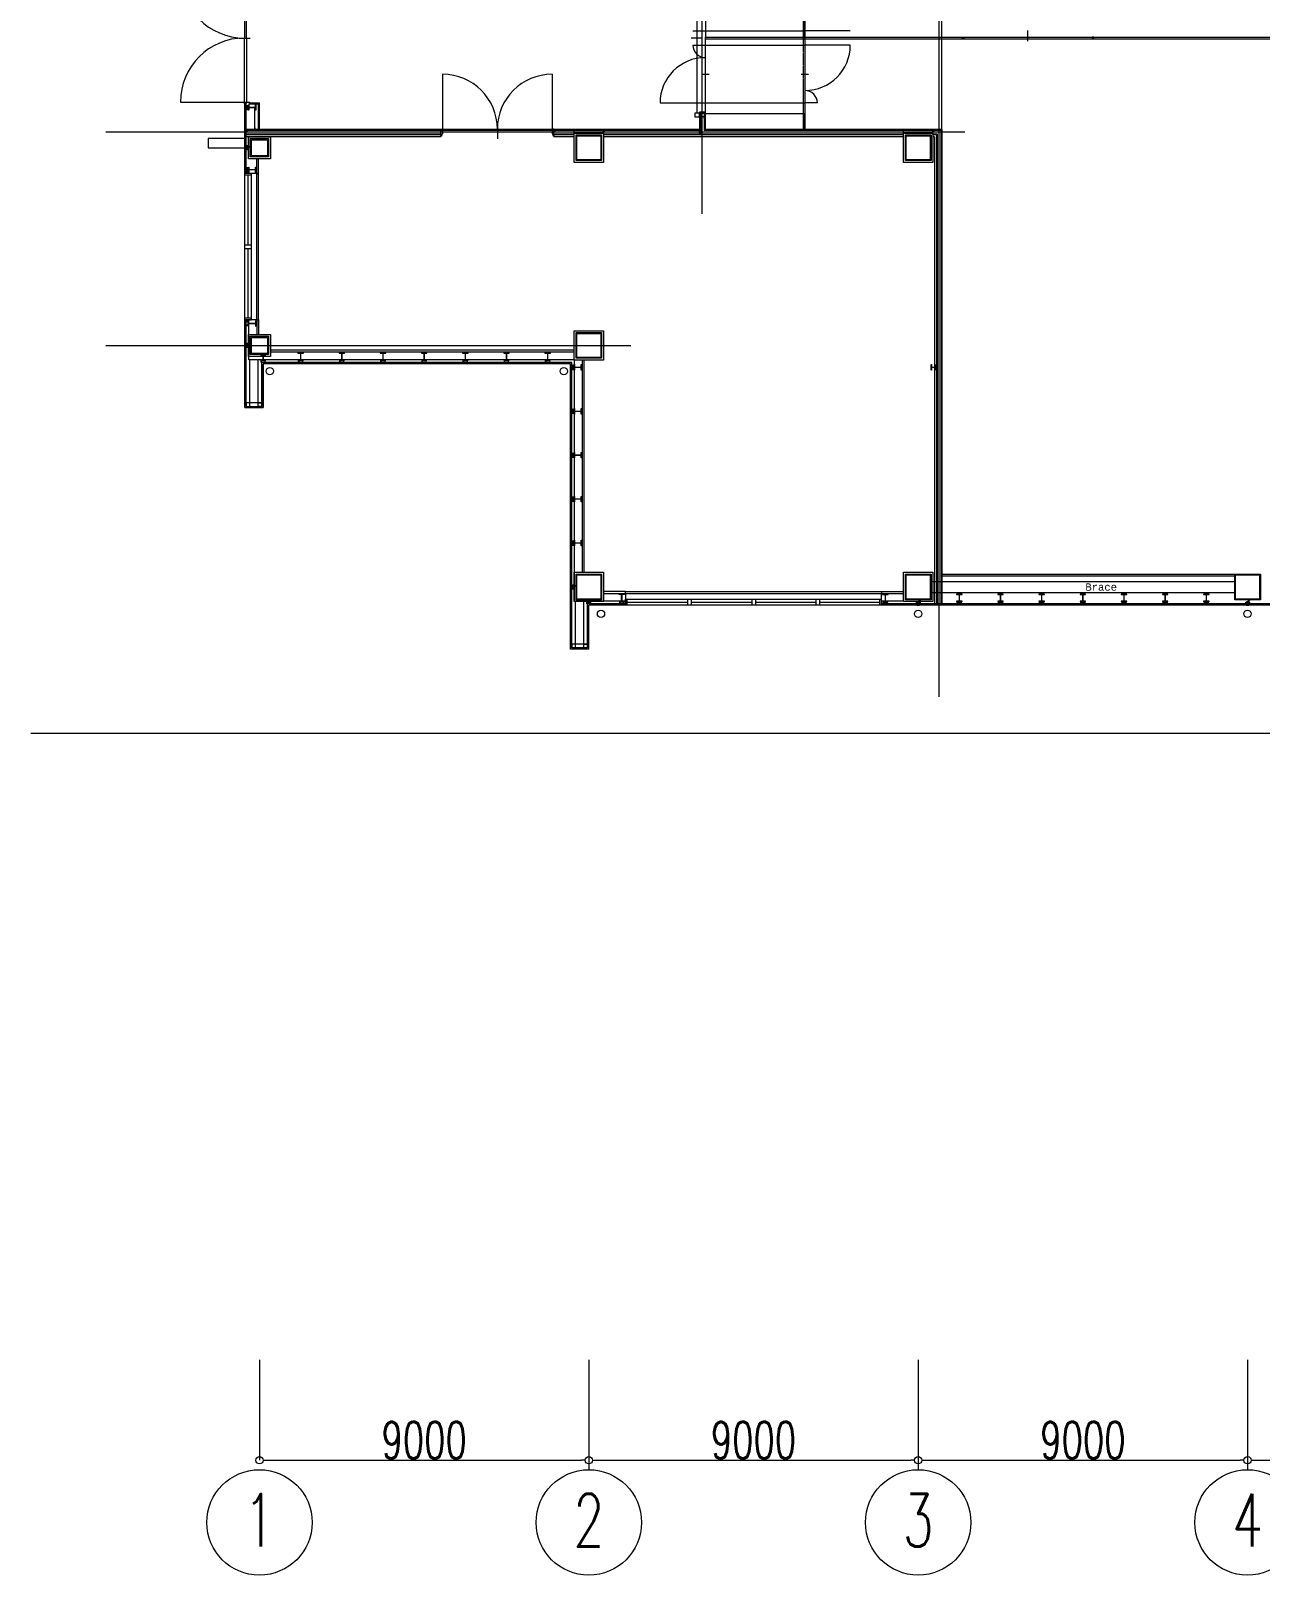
# Model space of a CAD drawing. Extents: x 225000 to 2157367, y 208400 to 840900.
# Drawn here: x 267680 to 301268, y 354198 to 396397 of the extents above; entities that cross this region are included whole.
import ezdxf
from ezdxf.enums import TextEntityAlignment as Align

# ---------------------------------------------------------------- set-up
doc = ezdxf.new("R2010")
doc.units = 0
doc.header["$LTSCALE"] = 10
for name, pattern in [('Data Center Layout_L20$0$CENTER', [2, 1.25, -0.25, 0.25, -0.25]), ('Data Center Layout_L20$0$CENTERK0', [0.65, 0.5, -0.05, 0.05, -0.05]), ('Data Center Layout_L20$0$DOTK2', [0.166, 0.083, -0.083])]:
    doc.linetypes.add(name, pattern=pattern)
for name, color, linetype in [('Data Center Layout_L20$0$98-DIM', 3, 'Continuous'), ('Data Center Layout_L20$0$99-DIM-100', 2, 'Continuous'), ('Data Center Layout_L20$0$MACHINE-DIM', 252, 'Continuous')]:
    doc.layers.add(name, color=color, linetype=linetype)
for name, color, linetype, lineweight in [('Data Center Layout_L20$0$ARC', 252, 'Continuous', 0), ('Data Center Layout_L20$0$FLAG', 3, 'Continuous', 0), ('Data Center Layout_L20$0$K-SIN', 252, 'Data Center Layout_L20$0$CENTER', 9), ('Data Center Layout_L20$0$SUGATA3', 252, 'Continuous', 0)]:
    doc.layers.add(name, color=color, linetype=linetype, lineweight=lineweight)
doc.styles.add('Data Center Layout_L20$0$ATS', font='monotxt', dxfattribs={"bigfont": 'BIGFONT'})
doc.styles.add('Data Center Layout_L20$0$型式1', font='simplex.shx', dxfattribs={"width": 0.68, "bigfont": 'chineset.shx'})
doc.dimstyles.new('Data Center Layout_L20$0$複本 93-DIM-400', dxfattribs={"dimtxt": 1000, "dimasz": 200, "dimexe": 0.1, "dimexo": 0, "dimgap": 50, "dimtad": 1, "dimdec": 0, "dimzin": 0, "dimdsep": 46, "dimtxsty": 'Data Center Layout_L20$0$型式1', "dimblk": 'Data Center Layout_L20$0$_DotBlank', "dimcen": 0.09, "dimadec": 0, "dimazin": 0, "dimtfac": 1, "dimtdec": 0, "dimtofl": 0, "dimtmove": 2, "dimatfit": 3, "dimldrblk": 'Data Center Layout_L20$0$_ArchTick', "dimfxl": 1, "dimtolj": 1, "dimtzin": 0, "dimlwd": 13, "dimlwe": 5, "dimarcsym": 0})

# ---------------------------------------------------------------- blocks, each defined once
blk = doc.blocks.new('Data Center Layout_L20$0$_DotBlank')
at = {"layer": 'Data Center Layout_L20$0$99-DIM-100', "color": 0, "lineweight": -2}
blk.add_line((-0.5, 0), (-1, 0), dxfattribs=at)
blk.add_circle((0, 0), 0.5, dxfattribs=at)
blk = doc.blocks.new('*D27')
at = {"layer": 'Data Center Layout_L20$0$98-DIM', "color": 0, "lineweight": 5, "transparency": 16777216}
for p, q in [((300926, 160078), (300926, 157336)), ((309926, 160078), (309926, 157336))]:
    blk.add_line(p, q, dxfattribs=at)
at = {"layer": 'Data Center Layout_L20$0$98-DIM', "color": 0, "lineweight": 13, "transparency": 16777216}
blk.add_line((301126, 157337), (309726, 157337), dxfattribs=at)
at = {"layer": 'DEFPOINTS', "color": 0, "transparency": 16777216}
for p in [(300926, 160078), (309926, 160078), (309926, 157337)]:
    blk.add_point(p, dxfattribs=at)
at = {"layer": 'Data Center Layout_L20$0$98-DIM', "color": 0, "lineweight": 13, "transparency": 16777216, "xscale": 200, "yscale": 200, "zscale": 200, "rotation": 180}
blk.add_blockref('Data Center Layout_L20$0$_DotBlank', (300926, 157337), dxfattribs=at)
at = {"layer": 'Data Center Layout_L20$0$98-DIM', "color": 0, "lineweight": 13, "transparency": 16777216, "xscale": 200, "yscale": 200, "zscale": 200}
blk.add_blockref('Data Center Layout_L20$0$_DotBlank', (309926, 157337), dxfattribs=at)
at = {"layer": 'Data Center Layout_L20$0$98-DIM', "color": 0, "transparency": 16777216, "insert": (305426, 157887), "char_height": 1000, "attachment_point": 5, "style": 'Data Center Layout_L20$0$型式1'}
blk.add_mtext('\\A1;9000', dxfattribs=at)
blk = doc.blocks.new('Data Center Layout_L20$0$_ArchTick')
at = {"layer": 'Data Center Layout_L20$0$MACHINE-DIM', "color": 0, "const_width": 0.15}
blk.add_lwpolyline([(-0.5, -0.5), (0.5, 0.5)], dxfattribs=at)
blk = doc.blocks.new('*D28')
at = {"layer": 'Data Center Layout_L20$0$98-DIM', "color": 0, "lineweight": 5, "transparency": 16777216}
for p, q in [((282926, 160078), (282926, 157336)), ((291926, 160078), (291926, 157336))]:
    blk.add_line(p, q, dxfattribs=at)
at = {"layer": 'Data Center Layout_L20$0$98-DIM', "color": 0, "lineweight": 13, "transparency": 16777216}
blk.add_line((283126, 157337), (291726, 157337), dxfattribs=at)
at = {"layer": 'DEFPOINTS', "color": 0, "transparency": 16777216}
for p in [(282926, 160078), (291926, 160078), (291926, 157337)]:
    blk.add_point(p, dxfattribs=at)
at = {"layer": 'Data Center Layout_L20$0$98-DIM', "color": 0, "lineweight": 13, "transparency": 16777216, "xscale": 200, "yscale": 200, "zscale": 200, "rotation": 180}
blk.add_blockref('Data Center Layout_L20$0$_DotBlank', (282926, 157337), dxfattribs=at)
at = {"layer": 'Data Center Layout_L20$0$98-DIM', "color": 0, "lineweight": 13, "transparency": 16777216, "xscale": 200, "yscale": 200, "zscale": 200}
blk.add_blockref('Data Center Layout_L20$0$_DotBlank', (291926, 157337), dxfattribs=at)
at = {"layer": 'Data Center Layout_L20$0$98-DIM', "color": 0, "transparency": 16777216, "insert": (287426, 157887), "char_height": 1000, "attachment_point": 5, "style": 'Data Center Layout_L20$0$型式1'}
blk.add_mtext('\\A1;9000', dxfattribs=at)
blk = doc.blocks.new('*D29')
at = {"layer": 'Data Center Layout_L20$0$98-DIM', "color": 0, "lineweight": 5, "transparency": 16777216}
for p, q in [((273926, 160078), (273926, 157336)), ((282926, 160078), (282926, 157336))]:
    blk.add_line(p, q, dxfattribs=at)
at = {"layer": 'Data Center Layout_L20$0$98-DIM', "color": 0, "lineweight": 13, "transparency": 16777216}
blk.add_line((274126, 157337), (282726, 157337), dxfattribs=at)
at = {"layer": 'DEFPOINTS', "color": 0, "transparency": 16777216}
for p in [(273926, 160078), (282926, 160078), (282926, 157337)]:
    blk.add_point(p, dxfattribs=at)
at = {"layer": 'Data Center Layout_L20$0$98-DIM', "color": 0, "lineweight": 13, "transparency": 16777216, "xscale": 200, "yscale": 200, "zscale": 200, "rotation": 180}
blk.add_blockref('Data Center Layout_L20$0$_DotBlank', (273926, 157337), dxfattribs=at)
at = {"layer": 'Data Center Layout_L20$0$98-DIM', "color": 0, "lineweight": 13, "transparency": 16777216, "xscale": 200, "yscale": 200, "zscale": 200}
blk.add_blockref('Data Center Layout_L20$0$_DotBlank', (282926, 157337), dxfattribs=at)
at = {"layer": 'Data Center Layout_L20$0$98-DIM', "color": 0, "transparency": 16777216, "insert": (278426, 157887), "char_height": 1000, "attachment_point": 5, "style": 'Data Center Layout_L20$0$型式1'}
blk.add_mtext('\\A1;9000', dxfattribs=at)
blk = doc.blocks.new('*D30')
at = {"layer": 'Data Center Layout_L20$0$98-DIM', "color": 0, "lineweight": 5, "transparency": 16777216}
for p, q in [((291926, 160078), (291926, 157336)), ((300926, 160078), (300926, 157336))]:
    blk.add_line(p, q, dxfattribs=at)
at = {"layer": 'Data Center Layout_L20$0$98-DIM', "color": 0, "lineweight": 13, "transparency": 16777216}
blk.add_line((292126, 157337), (300726, 157337), dxfattribs=at)
at = {"layer": 'DEFPOINTS', "color": 0, "transparency": 16777216}
for p in [(291926, 160078), (300926, 160078), (300926, 157337)]:
    blk.add_point(p, dxfattribs=at)
at = {"layer": 'Data Center Layout_L20$0$98-DIM', "color": 0, "lineweight": 13, "transparency": 16777216, "xscale": 200, "yscale": 200, "zscale": 200, "rotation": 180}
blk.add_blockref('Data Center Layout_L20$0$_DotBlank', (291926, 157337), dxfattribs=at)
at = {"layer": 'Data Center Layout_L20$0$98-DIM', "color": 0, "lineweight": 13, "transparency": 16777216, "xscale": 200, "yscale": 200, "zscale": 200}
blk.add_blockref('Data Center Layout_L20$0$_DotBlank', (300926, 157337), dxfattribs=at)
at = {"layer": 'Data Center Layout_L20$0$98-DIM', "color": 0, "transparency": 16777216, "insert": (296426, 157887), "char_height": 1000, "attachment_point": 5, "style": 'Data Center Layout_L20$0$型式1'}
blk.add_mtext('\\A1;9000', dxfattribs=at)
blk = doc.blocks.new('Data Center Layout_L20')
at = {"layer": 'Data Center Layout_L20$0$ARC'}
for p, q in [((292575.59, 193702.31), (292575.59, 217309.81)), ((286100.59, 196227.31), (321350.59, 196227.31)), ((286100.59, 196227.31), (286100.59, 196177.31)), ((294925.59, 196112.31), (294925.59, 196412.31)), ((286025.59, 196202.31), (285725.59, 196202.31)), ((286100.59, 196177.31), (321300.59, 196177.31)), ((278925.59, 195212.31), (278925.59, 193712.31)), ((281925.59, 195212.31), (281925.59, 193712.31)), ((271765.59, 194452.31), (273515.59, 194452.31)), ((273525.59, 192502.31), (273525.59, 194407.31)), ((273560.59, 192502.31), (273560.59, 194407.31)), ((273635.59, 194427.31), (273925.59, 194427.31)), ((273635.59, 194405.31), (273903.59, 194405.31)), ((273903.59, 193702.31), (273903.59, 194405.31)), ((273925.59, 193702.31), (273925.59, 194427.31)), ((285950.59, 194152.31), (285950.59, 193552.31)), ((285975.59, 194152.31), (285975.59, 193577.31)), ((286075.59, 194152.31), (286075.59, 193677.31)), ((286100.59, 194152.31), (286100.59, 193702.31)), ((278885.59, 193702.31), (273560.59, 193702.31)), ((285950.59, 193702.31), (281965.59, 193702.31)), ((292575.59, 193702.31), (286100.59, 193702.31)), ((292575.59, 193702.31), (292575.59, 180737.31)), ((278885.59, 193677.31), (273560.59, 193677.31)), ((278885.59, 193577.31), (273560.59, 193577.31)), ((278885.59, 193552.31), (273560.59, 193552.31)), ((278885.59, 193502.31), (273560.59, 193502.31)), ((278885.59, 193552.31), (278885.59, 193502.31)), ((285950.59, 193677.31), (281965.59, 193677.31)), ((282525.59, 193577.31), (281965.59, 193577.31)), ((282525.59, 193552.31), (281965.59, 193552.31)), ((281965.59, 193552.31), (281965.59, 193502.31)), ((282525.59, 193502.31), (281965.59, 193502.31)), ((285950.59, 193577.31), (283325.59, 193577.31)), ((285950.59, 193552.31), (283325.59, 193552.31)), ((291525.59, 193502.31), (283325.59, 193502.31)), ((291525.59, 193552.31), (285950.59, 193552.31)), ((291525.59, 193577.31), (285975.59, 193577.31)), ((292550.59, 193677.31), (286075.59, 193677.31)), ((292450.59, 193577.31), (292325.59, 193577.31)), ((292425.59, 193552.31), (292325.59, 193552.31)), ((292375.59, 193502.31), (292325.59, 193502.31)), ((292375.59, 193502.31), (292375.59, 180737.31)), ((292425.59, 193552.31), (292425.59, 180737.31)), ((292450.59, 180737.31), (292450.59, 193577.31)), ((292550.59, 180737.31), (292550.59, 193677.31)), ((273850.59, 192502.31), (273850.59, 192902.31)), ((273900.59, 192502.31), (273900.59, 192902.31)), ((273525.59, 188502.31), (273525.59, 192502.31)), ((273850.59, 192502.31), (273525.59, 192502.31)), ((273695.59, 192502.31), (273525.59, 192502.31)), ((273695.59, 192452.31), (273525.59, 192452.31)), ((273610.59, 192452.31), (273610.59, 190552.31)), ((273695.59, 192502.31), (273695.59, 188502.31)), ((273850.59, 188502.31), (273850.59, 192502.31)), ((273850.59, 192502.31), (273900.59, 192502.31)), ((273525.59, 190552.31), (273695.59, 190552.31)), ((273525.59, 190452.31), (273695.59, 190452.31)), ((273610.59, 190452.31), (273610.59, 188552.31)), ((273525.59, 188552.31), (273695.59, 188552.31)), ((273525.59, 188502.31), (273695.59, 188502.31)), ((273850.59, 188502.31), (273525.59, 188502.31)), ((273525.59, 186102.31), (273525.59, 188502.31)), ((273560.59, 186137.31), (273560.59, 188502.31)), ((273850.59, 188502.31), (273900.59, 188502.31)), ((273850.59, 188502.31), (273850.59, 188102.31)), ((273900.59, 188502.31), (273900.59, 188102.31)), ((274225.59, 187677.31), (282525.59, 187677.31)), ((274225.59, 187627.31), (282525.59, 187627.31)), ((282750.59, 181602.31), (282750.59, 187402.31)), ((282800.59, 181602.31), (282800.59, 187402.31)), ((282460.59, 187337.31), (273990.59, 187337.31)), ((273990.59, 186137.31), (273990.59, 187337.31)), ((282425.59, 187302.31), (274025.59, 187302.31)), ((274025.59, 187302.31), (274025.59, 186102.31)), ((274025.59, 186102.31), (274025.59, 187302.31)), ((282425.59, 187302.31), (274633.7, 187302.31)), ((282425.59, 179502.31), (282425.59, 187302.31)), ((282460.59, 179537.31), (282460.59, 187337.31)), ((273560.59, 186137.31), (273990.59, 186137.31)), ((283925.59, 181077.31), (283325.59, 181077.31)), ((283925.59, 181027.31), (283925.59, 181077.31)), ((290925.59, 181077.31), (291525.59, 181077.31)), ((290925.59, 181077.31), (290925.59, 181027.31)), ((292275.59, 181352.31), (300575.59, 181352.31)), ((292275.59, 181052.31), (300575.59, 181052.31)), ((282890.59, 179537.31), (282890.59, 180737.31)), ((282925.59, 179502.31), (282925.59, 180702.31)), ((283325.59, 181027.31), (283925.59, 181027.31)), ((283925.59, 181027.31), (283925.59, 180702.31)), ((283925.59, 181027.31), (290925.59, 181027.31)), ((283925.59, 180872.31), (290925.59, 180872.31)), ((283925.59, 180702.31), (283925.59, 180872.31)), ((290925.59, 180702.31), (283925.59, 180702.31)), ((283975.59, 180702.31), (283975.59, 180872.31)), ((283975.59, 180787.31), (285625.59, 180787.31)), ((285625.59, 180872.31), (285625.59, 180702.31)), ((285725.59, 180872.31), (285725.59, 180702.31)), ((285725.59, 180787.31), (287375.59, 180787.31)), ((287375.59, 180872.31), (287375.59, 180702.31)), ((287475.59, 180872.31), (287475.59, 180702.31)), ((287475.59, 180787.31), (289125.59, 180787.31)), ((289125.59, 180872.31), (289125.59, 180702.31)), ((289225.59, 180872.31), (289225.59, 180702.31)), ((289225.59, 180787.31), (290875.59, 180787.31)), ((290875.59, 180702.31), (290875.59, 180872.31)), ((290925.59, 181027.31), (291525.59, 181027.31)), ((290925.59, 180702.31), (290925.59, 180872.31)), ((303560.59, 180737.31), (290925.59, 180737.31)), ((303525.59, 180702.31), (290925.59, 180702.31)), ((282925.59, 179502.31), (282425.59, 179502.31)), ((282890.59, 179537.31), (282460.59, 179537.31))]:
    blk.add_line(p, q, dxfattribs=at)
at = {"layer": 'Data Center Layout_L20$0$ARC', "linetype": 'Data Center Layout_L20$0$CENTERK0'}
blk.add_line((285875.59, 198252.31), (285875.59, 194152.31), dxfattribs=at)
at = {"layer": 'Data Center Layout_L20$0$ARC', "linetype": 'Continuous'}
for p, q in [((285770.59, 196397.31), (286110.59, 196397.31)), ((286110.59, 196397.31), (288830.59, 196397.31)), ((290070.59, 196397.31), (288830.59, 196397.31)), ((273375.59, 196202.31), (273675.59, 196202.31)), ((285770.59, 196007.31), (286110.59, 196007.31)), ((286110.59, 196007.31), (288830.59, 196007.31)), ((290070.59, 196007.31), (288830.59, 196007.31)), ((286010.59, 195217.31), (286210.59, 195217.31)), ((288730.59, 195217.31), (288930.59, 195217.31)), ((284870.59, 194427.31), (286110.59, 194427.31)), ((286110.59, 194427.31), (288830.59, 194427.31)), ((289170.59, 194427.31), (288830.59, 194427.31)), ((280425.59, 193777.31), (280425.59, 193447.31)), ((273525.59, 186102.31), (274025.59, 186102.31)), ((292575.59, 181552.31), (300575.59, 181552.31)), ((292575.59, 181502.31), (300575.59, 181502.31)), ((283925.59, 180702.31), (282925.59, 180702.31)), ((290925.59, 180702.31), (290925.59, 181027.31))]:
    blk.add_line(p, q, dxfattribs=at)
at = {"layer": 'Data Center Layout_L20$0$ARC'}
for points in [[(273515.59, 197967.31), (273515.59, 196202.31), (273575.59, 196202.31), (273575.59, 197967.31)], [(293175.59, 196177.31), (293125.59, 196177.31), (293125.59, 196227.31), (293175.59, 196227.31)], [(296675.59, 196177.31), (296725.59, 196177.31), (296725.59, 196227.31), (296675.59, 196227.31)], [(273515.59, 194437.31), (273515.59, 196202.31), (273575.59, 196202.31), (273575.59, 194437.31)], [(273610.59, 194252.31), (273610.59, 194352.31), (273560.59, 194352.31), (273560.59, 194252.31)], [(273575.59, 194358.31), (273625.59, 194358.31), (273625.59, 194308.31), (273619.59, 194308.31), (273619.59, 194352.31), (273575.59, 194352.31)], [(273575.59, 194246.31), (273625.59, 194246.31), (273625.59, 194296.31), (273619.59, 194296.31), (273619.59, 194252.31), (273575.59, 194252.31)], [(273625.59, 194227.31), (273625.59, 194377.31), (273634.59, 194377.31), (273634.59, 194305.31), (273816.59, 194305.31), (273816.59, 194377.31), (273825.59, 194377.31), (273825.59, 194227.31), (273816.59, 194227.31), (273816.59, 194299.31), (273634.59, 194299.31), (273634.59, 194227.31)], [(285950.59, 194152.31), (285825.59, 194152.31), (285825.59, 194052.31), (285950.59, 194052.31)], [(285975.59, 194152.31), (286075.59, 194152.31), (286075.59, 194052.31), (285975.59, 194052.31)], [(288780.59, 193702.31), (288830.59, 193702.31), (288830.59, 194127.31), (288780.59, 194127.31)], [(278915.59, 193712.31), (281935.59, 193712.31), (281935.59, 193672.31), (278915.59, 193672.31)], [(273625.59, 193502.31), (274225.59, 193502.31), (274225.59, 192902.31), (273625.59, 192902.31)], [(273625.59, 193227.31), (273675.59, 193227.31), (273675.59, 193277.31), (273669.59, 193277.31), (273669.59, 193233.31), (273625.59, 193233.31)], [(273675.59, 192952.31), (273675.59, 193452.31), (274175.59, 193452.31), (274175.59, 192952.31)], [(273705.59, 192982.31), (273705.59, 193422.31), (274145.59, 193422.31), (274145.59, 192982.31)], [(282525.59, 193602.31), (283325.59, 193602.31), (283325.59, 192802.31), (282525.59, 192802.31)], [(282525.59, 193602.31), (283325.59, 193602.31), (283325.59, 192802.31), (282525.59, 192802.31)], [(282575.59, 192852.31), (282575.59, 193552.31), (283275.59, 193552.31), (283275.59, 192852.31)], [(282595.59, 192872.31), (282595.59, 193532.31), (283255.59, 193532.31), (283255.59, 192872.31)], [(291525.59, 193602.31), (292325.59, 193602.31), (292325.59, 192802.31), (291525.59, 192802.31)], [(291525.59, 193602.31), (292325.59, 193602.31), (292325.59, 192802.31), (291525.59, 192802.31)], [(291575.59, 192852.31), (291575.59, 193552.31), (292275.59, 193552.31), (292275.59, 192852.31)], [(291595.59, 192872.31), (291595.59, 193532.31), (292255.59, 193532.31), (292255.59, 192872.31)], [(273525.59, 193192.31), (273525.59, 193212.31), (273560.59, 193212.31), (273560.59, 193192.31)], [(273610.59, 193152.31), (273610.59, 193252.31), (273560.59, 193252.31), (273560.59, 193152.31)], [(273610.59, 193177.31), (273610.59, 193227.31), (273660.59, 193227.31), (273660.59, 193221.31), (273616.59, 193221.31), (273616.59, 193177.31)], [(273610.59, 192552.31), (273610.59, 192652.31), (273560.59, 192652.31), (273560.59, 192552.31)], [(273575.59, 192658.31), (273625.59, 192658.31), (273625.59, 192608.31), (273619.59, 192608.31), (273619.59, 192652.31), (273575.59, 192652.31)], [(273575.59, 192546.31), (273625.59, 192546.31), (273625.59, 192596.31), (273619.59, 192596.31), (273619.59, 192552.31), (273575.59, 192552.31)], [(273625.59, 192527.31), (273625.59, 192677.31), (273634.59, 192677.31), (273634.59, 192605.31), (273816.59, 192605.31), (273816.59, 192677.31), (273825.59, 192677.31), (273825.59, 192527.31), (273816.59, 192527.31), (273816.59, 192599.31), (273634.59, 192599.31), (273634.59, 192527.31)], [(273610.59, 188452.31), (273610.59, 188352.31), (273560.59, 188352.31), (273560.59, 188452.31)], [(273575.59, 188458.31), (273625.59, 188458.31), (273625.59, 188408.31), (273619.59, 188408.31), (273619.59, 188452.31), (273575.59, 188452.31)], [(273575.59, 188346.31), (273625.59, 188346.31), (273625.59, 188396.31), (273619.59, 188396.31), (273619.59, 188352.31), (273575.59, 188352.31)], [(273625.59, 188477.31), (273625.59, 188327.31), (273634.59, 188327.31), (273634.59, 188399.31), (273816.59, 188399.31), (273816.59, 188327.31), (273825.59, 188327.31), (273825.59, 188477.31), (273816.59, 188477.31), (273816.59, 188405.31), (273634.59, 188405.31), (273634.59, 188477.31)], [(273525.59, 187792.31), (273525.59, 187812.31), (273560.59, 187812.31), (273560.59, 187792.31)], [(273610.59, 187752.31), (273610.59, 187852.31), (273560.59, 187852.31), (273560.59, 187752.31)], [(273610.59, 187777.31), (273610.59, 187827.31), (273660.59, 187827.31), (273660.59, 187821.31), (273616.59, 187821.31), (273616.59, 187777.31)], [(273625.59, 188102.31), (274225.59, 188102.31), (274225.59, 187502.31), (273625.59, 187502.31)], [(273625.59, 187827.31), (273675.59, 187827.31), (273675.59, 187877.31), (273669.59, 187877.31), (273669.59, 187833.31), (273625.59, 187833.31)], [(273675.59, 187552.31), (273675.59, 188052.31), (274175.59, 188052.31), (274175.59, 187552.31)], [(273705.59, 187582.31), (273705.59, 188022.31), (274145.59, 188022.31), (274145.59, 187582.31)], [(282525.59, 188202.31), (283325.59, 188202.31), (283325.59, 187402.31), (282525.59, 187402.31)], [(282575.59, 187452.31), (282575.59, 188152.31), (283275.59, 188152.31), (283275.59, 187452.31)], [(282595.59, 187472.31), (282595.59, 188132.31), (283255.59, 188132.31), (283255.59, 187472.31)], [(273950.59, 187402.31), (274100.59, 187402.31), (274100.59, 187411.31), (274028.59, 187411.31), (274028.59, 187543.31), (274100.59, 187543.31), (274100.59, 187552.31), (273950.59, 187552.31), (273950.59, 187543.31), (274022.59, 187543.31), (274022.59, 187411.31), (273950.59, 187411.31)], [(273969.59, 187352.31), (273969.59, 187402.31), (274019.59, 187402.31), (274019.59, 187396.31), (273975.59, 187396.31), (273975.59, 187352.31)], [(273975.59, 187387.31), (274075.59, 187387.31), (274075.59, 187337.31), (273975.59, 187337.31)], [(274081.59, 187352.31), (274081.59, 187402.31), (274031.59, 187402.31), (274031.59, 187396.31), (274075.59, 187396.31), (274075.59, 187352.31)], [(274975.59, 187402.31), (275125.59, 187402.31), (275125.59, 187411.31), (275053.59, 187411.31), (275053.59, 187593.31), (275125.59, 187593.31), (275125.59, 187602.31), (274975.59, 187602.31), (274975.59, 187593.31), (275047.59, 187593.31), (275047.59, 187411.31), (274975.59, 187411.31)], [(274994.59, 187352.31), (274994.59, 187402.31), (275044.59, 187402.31), (275044.59, 187396.31), (275000.59, 187396.31), (275000.59, 187352.31)], [(275000.59, 187387.31), (275100.59, 187387.31), (275100.59, 187337.31), (275000.59, 187337.31)], [(275106.59, 187352.31), (275106.59, 187402.31), (275056.59, 187402.31), (275056.59, 187396.31), (275100.59, 187396.31), (275100.59, 187352.31)], [(276100.59, 187402.31), (276250.59, 187402.31), (276250.59, 187411.31), (276178.59, 187411.31), (276178.59, 187593.31), (276250.59, 187593.31), (276250.59, 187602.31), (276100.59, 187602.31), (276100.59, 187593.31), (276172.59, 187593.31), (276172.59, 187411.31), (276100.59, 187411.31)], [(276119.59, 187352.31), (276119.59, 187402.31), (276169.59, 187402.31), (276169.59, 187396.31), (276125.59, 187396.31), (276125.59, 187352.31)], [(276125.59, 187387.31), (276225.59, 187387.31), (276225.59, 187337.31), (276125.59, 187337.31)], [(276231.59, 187352.31), (276231.59, 187402.31), (276181.59, 187402.31), (276181.59, 187396.31), (276225.59, 187396.31), (276225.59, 187352.31)], [(277225.59, 187402.31), (277375.59, 187402.31), (277375.59, 187411.31), (277303.59, 187411.31), (277303.59, 187593.31), (277375.59, 187593.31), (277375.59, 187602.31), (277225.59, 187602.31), (277225.59, 187593.31), (277297.59, 187593.31), (277297.59, 187411.31), (277225.59, 187411.31)], [(277244.59, 187352.31), (277244.59, 187402.31), (277294.59, 187402.31), (277294.59, 187396.31), (277250.59, 187396.31), (277250.59, 187352.31)], [(277250.59, 187387.31), (277350.59, 187387.31), (277350.59, 187337.31), (277250.59, 187337.31)], [(277356.59, 187352.31), (277356.59, 187402.31), (277306.59, 187402.31), (277306.59, 187396.31), (277350.59, 187396.31), (277350.59, 187352.31)], [(278350.59, 187402.31), (278500.59, 187402.31), (278500.59, 187411.31), (278428.59, 187411.31), (278428.59, 187593.31), (278500.59, 187593.31), (278500.59, 187602.31), (278350.59, 187602.31), (278350.59, 187593.31), (278422.59, 187593.31), (278422.59, 187411.31), (278350.59, 187411.31)], [(278369.59, 187352.31), (278369.59, 187402.31), (278419.59, 187402.31), (278419.59, 187396.31), (278375.59, 187396.31), (278375.59, 187352.31)], [(278375.59, 187387.31), (278475.59, 187387.31), (278475.59, 187337.31), (278375.59, 187337.31)], [(278481.59, 187352.31), (278481.59, 187402.31), (278431.59, 187402.31), (278431.59, 187396.31), (278475.59, 187396.31), (278475.59, 187352.31)], [(279475.59, 187402.31), (279625.59, 187402.31), (279625.59, 187411.31), (279553.59, 187411.31), (279553.59, 187593.31), (279625.59, 187593.31), (279625.59, 187602.31), (279475.59, 187602.31), (279475.59, 187593.31), (279547.59, 187593.31), (279547.59, 187411.31), (279475.59, 187411.31)], [(279494.59, 187352.31), (279494.59, 187402.31), (279544.59, 187402.31), (279544.59, 187396.31), (279500.59, 187396.31), (279500.59, 187352.31)], [(279500.59, 187387.31), (279600.59, 187387.31), (279600.59, 187337.31), (279500.59, 187337.31)], [(279606.59, 187352.31), (279606.59, 187402.31), (279556.59, 187402.31), (279556.59, 187396.31), (279600.59, 187396.31), (279600.59, 187352.31)], [(280600.59, 187402.31), (280750.59, 187402.31), (280750.59, 187411.31), (280678.59, 187411.31), (280678.59, 187593.31), (280750.59, 187593.31), (280750.59, 187602.31), (280600.59, 187602.31), (280600.59, 187593.31), (280672.59, 187593.31), (280672.59, 187411.31), (280600.59, 187411.31)], [(280619.59, 187352.31), (280619.59, 187402.31), (280669.59, 187402.31), (280669.59, 187396.31), (280625.59, 187396.31), (280625.59, 187352.31)], [(280625.59, 187387.31), (280725.59, 187387.31), (280725.59, 187337.31), (280625.59, 187337.31)], [(280731.59, 187352.31), (280731.59, 187402.31), (280681.59, 187402.31), (280681.59, 187396.31), (280725.59, 187396.31), (280725.59, 187352.31)], [(281725.59, 187402.31), (281875.59, 187402.31), (281875.59, 187411.31), (281803.59, 187411.31), (281803.59, 187593.31), (281875.59, 187593.31), (281875.59, 187602.31), (281725.59, 187602.31), (281725.59, 187593.31), (281797.59, 187593.31), (281797.59, 187411.31), (281725.59, 187411.31)], [(281744.59, 187352.31), (281744.59, 187402.31), (281794.59, 187402.31), (281794.59, 187396.31), (281750.59, 187396.31), (281750.59, 187352.31)], [(281750.59, 187387.31), (281850.59, 187387.31), (281850.59, 187337.31), (281750.59, 187337.31)], [(281856.59, 187352.31), (281856.59, 187402.31), (281806.59, 187402.31), (281806.59, 187396.31), (281850.59, 187396.31), (281850.59, 187352.31)], [(282510.59, 187152.31), (282510.59, 187252.31), (282460.59, 187252.31), (282460.59, 187152.31)], [(282475.59, 187258.31), (282525.59, 187258.31), (282525.59, 187208.31), (282519.59, 187208.31), (282519.59, 187252.31), (282475.59, 187252.31)], [(282475.59, 187146.31), (282525.59, 187146.31), (282525.59, 187196.31), (282519.59, 187196.31), (282519.59, 187152.31), (282475.59, 187152.31)], [(282525.59, 187127.31), (282525.59, 187277.31), (282534.59, 187277.31), (282534.59, 187205.31), (282716.59, 187205.31), (282716.59, 187277.31), (282725.59, 187277.31), (282725.59, 187127.31), (282716.59, 187127.31), (282716.59, 187199.31), (282534.59, 187199.31), (282534.59, 187127.31)], [(292275.59, 187127.31), (292275.59, 187277.31), (292286.39, 187277.31), (292286.39, 187205.91), (292414.79, 187205.91), (292414.79, 187277.31), (292425.59, 187277.31), (292425.59, 187127.31), (292414.79, 187127.31), (292414.79, 187198.71), (292286.39, 187198.71), (292286.39, 187127.31)], [(273560.59, 186137.31), (273660.59, 186137.31), (273660.59, 186237.31), (273560.59, 186237.31)], [(273990.59, 186137.31), (273890.59, 186137.31), (273890.59, 186237.31), (273990.59, 186237.31)], [(282510.59, 185952.31), (282510.59, 186052.31), (282460.59, 186052.31), (282460.59, 185952.31)], [(282475.59, 186058.31), (282525.59, 186058.31), (282525.59, 186008.31), (282519.59, 186008.31), (282519.59, 186052.31), (282475.59, 186052.31)], [(282475.59, 185946.31), (282525.59, 185946.31), (282525.59, 185996.31), (282519.59, 185996.31), (282519.59, 185952.31), (282475.59, 185952.31)], [(282525.59, 185927.31), (282525.59, 186077.31), (282534.59, 186077.31), (282534.59, 186005.31), (282716.59, 186005.31), (282716.59, 186077.31), (282725.59, 186077.31), (282725.59, 185927.31), (282716.59, 185927.31), (282716.59, 185999.31), (282534.59, 185999.31), (282534.59, 185927.31)], [(282510.59, 184752.31), (282510.59, 184852.31), (282460.59, 184852.31), (282460.59, 184752.31)], [(282475.59, 184858.31), (282525.59, 184858.31), (282525.59, 184808.31), (282519.59, 184808.31), (282519.59, 184852.31), (282475.59, 184852.31)], [(282525.59, 184727.31), (282525.59, 184877.31), (282534.59, 184877.31), (282534.59, 184805.31), (282716.59, 184805.31), (282716.59, 184877.31), (282725.59, 184877.31), (282725.59, 184727.31), (282716.59, 184727.31), (282716.59, 184799.31), (282534.59, 184799.31), (282534.59, 184727.31)], [(282475.59, 184746.31), (282525.59, 184746.31), (282525.59, 184796.31), (282519.59, 184796.31), (282519.59, 184752.31), (282475.59, 184752.31)], [(282510.59, 183552.31), (282510.59, 183652.31), (282460.59, 183652.31), (282460.59, 183552.31)], [(282475.59, 183658.31), (282525.59, 183658.31), (282525.59, 183608.31), (282519.59, 183608.31), (282519.59, 183652.31), (282475.59, 183652.31)], [(282475.59, 183546.31), (282525.59, 183546.31), (282525.59, 183596.31), (282519.59, 183596.31), (282519.59, 183552.31), (282475.59, 183552.31)], [(282525.59, 183527.31), (282525.59, 183677.31), (282534.59, 183677.31), (282534.59, 183605.31), (282716.59, 183605.31), (282716.59, 183677.31), (282725.59, 183677.31), (282725.59, 183527.31), (282716.59, 183527.31), (282716.59, 183599.31), (282534.59, 183599.31), (282534.59, 183527.31)], [(282510.59, 182352.31), (282510.59, 182452.31), (282460.59, 182452.31), (282460.59, 182352.31)], [(282475.59, 182458.31), (282525.59, 182458.31), (282525.59, 182408.31), (282519.59, 182408.31), (282519.59, 182452.31), (282475.59, 182452.31)], [(282475.59, 182346.31), (282525.59, 182346.31), (282525.59, 182396.31), (282519.59, 182396.31), (282519.59, 182352.31), (282475.59, 182352.31)], [(282525.59, 182327.31), (282525.59, 182477.31), (282534.59, 182477.31), (282534.59, 182405.31), (282716.59, 182405.31), (282716.59, 182477.31), (282725.59, 182477.31), (282725.59, 182327.31), (282716.59, 182327.31), (282716.59, 182399.31), (282534.59, 182399.31), (282534.59, 182327.31)], [(282525.59, 181602.31), (283325.59, 181602.31), (283325.59, 180802.31), (282525.59, 180802.31)], [(282575.59, 180852.31), (282575.59, 181552.31), (283275.59, 181552.31), (283275.59, 180852.31)], [(282595.59, 180872.31), (282595.59, 181532.31), (283255.59, 181532.31), (283255.59, 180872.31)], [(291525.59, 181602.31), (292325.59, 181602.31), (292325.59, 180802.31), (291525.59, 180802.31)], [(291575.59, 180852.31), (291575.59, 181552.31), (292275.59, 181552.31), (292275.59, 180852.31)], [(291595.59, 180872.31), (291595.59, 181532.31), (292255.59, 181532.31), (292255.59, 180872.31)], [(300575.59, 180852.31), (300575.59, 181552.31), (301275.59, 181552.31), (301275.59, 180852.31)], [(300595.59, 180872.31), (300595.59, 181532.31), (301255.59, 181532.31), (301255.59, 180872.31)], [(282425.59, 181192.31), (282425.59, 181212.31), (282460.59, 181212.31), (282460.59, 181192.31)], [(282510.59, 181152.31), (282510.59, 181252.31), (282460.59, 181252.31), (282460.59, 181152.31)], [(282510.59, 181177.31), (282510.59, 181227.31), (282560.59, 181227.31), (282560.59, 181221.31), (282516.59, 181221.31), (282516.59, 181177.31)], [(282525.59, 181227.31), (282575.59, 181227.31), (282575.59, 181277.31), (282569.59, 181277.31), (282569.59, 181233.31), (282525.59, 181233.31)], [(282875.59, 180787.31), (282975.59, 180787.31), (282975.59, 180737.31), (282875.59, 180737.31)], [(282900.59, 180787.31), (282950.59, 180787.31), (282950.59, 180837.31), (282944.59, 180837.31), (282944.59, 180793.31), (282900.59, 180793.31)], [(282950.59, 180802.31), (282950.59, 180852.31), (283000.59, 180852.31), (283000.59, 180846.31), (282956.59, 180846.31), (282956.59, 180802.31)], [(283900.59, 180802.31), (283750.59, 180802.31), (283750.59, 180811.31), (283822.59, 180811.31), (283822.59, 180993.31), (283750.59, 180993.31), (283750.59, 181002.31), (283900.59, 181002.31), (283900.59, 180993.31), (283828.59, 180993.31), (283828.59, 180811.31), (283900.59, 180811.31)], [(283769.59, 180752.31), (283769.59, 180802.31), (283819.59, 180802.31), (283819.59, 180796.31), (283775.59, 180796.31), (283775.59, 180752.31)], [(283875.59, 180787.31), (283775.59, 180787.31), (283775.59, 180737.31), (283875.59, 180737.31)], [(283881.59, 180752.31), (283881.59, 180802.31), (283831.59, 180802.31), (283831.59, 180796.31), (283875.59, 180796.31), (283875.59, 180752.31)], [(290950.59, 180802.31), (291100.59, 180802.31), (291100.59, 180811.31), (291028.59, 180811.31), (291028.59, 180993.31), (291100.59, 180993.31), (291100.59, 181002.31), (290950.59, 181002.31), (290950.59, 180993.31), (291022.59, 180993.31), (291022.59, 180811.31), (290950.59, 180811.31)], [(290969.59, 180752.31), (290969.59, 180802.31), (291019.59, 180802.31), (291019.59, 180796.31), (290975.59, 180796.31), (290975.59, 180752.31)], [(290975.59, 180787.31), (291075.59, 180787.31), (291075.59, 180737.31), (290975.59, 180737.31)], [(291081.59, 180752.31), (291081.59, 180802.31), (291031.59, 180802.31), (291031.59, 180796.31), (291075.59, 180796.31), (291075.59, 180752.31)], [(291875.59, 180787.31), (291975.59, 180787.31), (291975.59, 180737.31), (291875.59, 180737.31)], [(291900.59, 180787.31), (291950.59, 180787.31), (291950.59, 180837.31), (291944.59, 180837.31), (291944.59, 180793.31), (291900.59, 180793.31)], [(291915.59, 180702.31), (291935.59, 180702.31), (291935.59, 180737.31), (291915.59, 180737.31)], [(291950.59, 180802.31), (291950.59, 180852.31), (292000.59, 180852.31), (292000.59, 180846.31), (291956.59, 180846.31), (291956.59, 180802.31)], [(292975.59, 180802.31), (293125.59, 180802.31), (293125.59, 180811.31), (293053.59, 180811.31), (293053.59, 180993.31), (293125.59, 180993.31), (293125.59, 181002.31), (292975.59, 181002.31), (292975.59, 180993.31), (293047.59, 180993.31), (293047.59, 180811.31), (292975.59, 180811.31)], [(292994.59, 180752.31), (292994.59, 180802.31), (293044.59, 180802.31), (293044.59, 180796.31), (293000.59, 180796.31), (293000.59, 180752.31)], [(293000.59, 180787.31), (293100.59, 180787.31), (293100.59, 180737.31), (293000.59, 180737.31)], [(293106.59, 180752.31), (293106.59, 180802.31), (293056.59, 180802.31), (293056.59, 180796.31), (293100.59, 180796.31), (293100.59, 180752.31)], [(294100.59, 180802.31), (294250.59, 180802.31), (294250.59, 180811.31), (294178.59, 180811.31), (294178.59, 180993.31), (294250.59, 180993.31), (294250.59, 181002.31), (294100.59, 181002.31), (294100.59, 180993.31), (294172.59, 180993.31), (294172.59, 180811.31), (294100.59, 180811.31)], [(294119.59, 180752.31), (294119.59, 180802.31), (294169.59, 180802.31), (294169.59, 180796.31), (294125.59, 180796.31), (294125.59, 180752.31)], [(294125.59, 180787.31), (294225.59, 180787.31), (294225.59, 180737.31), (294125.59, 180737.31)], [(294231.59, 180752.31), (294231.59, 180802.31), (294181.59, 180802.31), (294181.59, 180796.31), (294225.59, 180796.31), (294225.59, 180752.31)], [(295225.59, 180802.31), (295375.59, 180802.31), (295375.59, 180811.31), (295303.59, 180811.31), (295303.59, 180993.31), (295375.59, 180993.31), (295375.59, 181002.31), (295225.59, 181002.31), (295225.59, 180993.31), (295297.59, 180993.31), (295297.59, 180811.31), (295225.59, 180811.31)], [(295244.59, 180752.31), (295244.59, 180802.31), (295294.59, 180802.31), (295294.59, 180796.31), (295250.59, 180796.31), (295250.59, 180752.31)], [(295250.59, 180787.31), (295350.59, 180787.31), (295350.59, 180737.31), (295250.59, 180737.31)], [(295356.59, 180752.31), (295356.59, 180802.31), (295306.59, 180802.31), (295306.59, 180796.31), (295350.59, 180796.31), (295350.59, 180752.31)], [(296350.59, 180802.31), (296500.59, 180802.31), (296500.59, 180811.31), (296428.59, 180811.31), (296428.59, 180993.31), (296500.59, 180993.31), (296500.59, 181002.31), (296350.59, 181002.31), (296350.59, 180993.31), (296422.59, 180993.31), (296422.59, 180811.31), (296350.59, 180811.31)], [(296369.59, 180752.31), (296369.59, 180802.31), (296419.59, 180802.31), (296419.59, 180796.31), (296375.59, 180796.31), (296375.59, 180752.31)], [(296375.59, 180787.31), (296475.59, 180787.31), (296475.59, 180737.31), (296375.59, 180737.31)], [(296481.59, 180752.31), (296481.59, 180802.31), (296431.59, 180802.31), (296431.59, 180796.31), (296475.59, 180796.31), (296475.59, 180752.31)], [(297475.59, 180802.31), (297625.59, 180802.31), (297625.59, 180811.31), (297553.59, 180811.31), (297553.59, 180993.31), (297625.59, 180993.31), (297625.59, 181002.31), (297475.59, 181002.31), (297475.59, 180993.31), (297547.59, 180993.31), (297547.59, 180811.31), (297475.59, 180811.31)], [(297494.59, 180752.31), (297494.59, 180802.31), (297544.59, 180802.31), (297544.59, 180796.31), (297500.59, 180796.31), (297500.59, 180752.31)], [(297500.59, 180787.31), (297600.59, 180787.31), (297600.59, 180737.31), (297500.59, 180737.31)], [(297606.59, 180752.31), (297606.59, 180802.31), (297556.59, 180802.31), (297556.59, 180796.31), (297600.59, 180796.31), (297600.59, 180752.31)], [(298600.59, 180802.31), (298750.59, 180802.31), (298750.59, 180811.31), (298678.59, 180811.31), (298678.59, 180993.31), (298750.59, 180993.31), (298750.59, 181002.31), (298600.59, 181002.31), (298600.59, 180993.31), (298672.59, 180993.31), (298672.59, 180811.31), (298600.59, 180811.31)], [(298619.59, 180752.31), (298619.59, 180802.31), (298669.59, 180802.31), (298669.59, 180796.31), (298625.59, 180796.31), (298625.59, 180752.31)], [(298625.59, 180787.31), (298725.59, 180787.31), (298725.59, 180737.31), (298625.59, 180737.31)], [(298731.59, 180752.31), (298731.59, 180802.31), (298681.59, 180802.31), (298681.59, 180796.31), (298725.59, 180796.31), (298725.59, 180752.31)], [(299725.59, 180802.31), (299875.59, 180802.31), (299875.59, 180811.31), (299803.59, 180811.31), (299803.59, 180993.31), (299875.59, 180993.31), (299875.59, 181002.31), (299725.59, 181002.31), (299725.59, 180993.31), (299797.59, 180993.31), (299797.59, 180811.31), (299725.59, 180811.31)], [(299744.59, 180752.31), (299744.59, 180802.31), (299794.59, 180802.31), (299794.59, 180796.31), (299750.59, 180796.31), (299750.59, 180752.31)], [(299750.59, 180787.31), (299850.59, 180787.31), (299850.59, 180737.31), (299750.59, 180737.31)], [(299856.59, 180752.31), (299856.59, 180802.31), (299806.59, 180802.31), (299806.59, 180796.31), (299850.59, 180796.31), (299850.59, 180752.31)], [(300875.59, 180787.31), (300975.59, 180787.31), (300975.59, 180737.31), (300875.59, 180737.31)], [(300900.59, 180787.31), (300950.59, 180787.31), (300950.59, 180837.31), (300944.59, 180837.31), (300944.59, 180793.31), (300900.59, 180793.31)], [(300915.59, 180702.31), (300935.59, 180702.31), (300935.59, 180737.31), (300915.59, 180737.31)], [(300950.59, 180802.31), (300950.59, 180852.31), (301000.59, 180852.31), (301000.59, 180846.31), (300956.59, 180846.31), (300956.59, 180802.31)], [(282460.59, 179537.31), (282560.59, 179537.31), (282560.59, 179637.31), (282460.59, 179637.31)], [(282890.59, 179537.31), (282790.59, 179537.31), (282790.59, 179637.31), (282890.59, 179637.31)]]:
    blk.add_lwpolyline(points, close=True, dxfattribs=at)
at = {"layer": 'Data Center Layout_L20$0$ARC', "linetype": 'Data Center Layout_L20$0$DOTK2'}
for points in [[(286100.59, 198277.31), (288830.59, 198277.31), (288830.59, 193702.31)], [(286100.59, 198227.31), (288780.59, 198227.31), (288780.59, 193702.31)]]:
    blk.add_lwpolyline(points, dxfattribs=at)
at = {"layer": 'Data Center Layout_L20$0$ARC', "flags": 128}
for points in [[(286110.59, 196227.31), (288830.59, 196227.31), (288830.59, 198277.31), (286110.59, 198277.31), (286110.59, 196227.31)], [(286110.59, 196177.31), (288830.59, 196177.31), (288830.59, 194127.31), (286110.59, 194127.31), (286110.59, 196177.31)]]:
    blk.add_lwpolyline(points, close=True, dxfattribs=at)
at = {"layer": 'Data Center Layout_L20$0$ARC'}
for points in [[(273540.59, 194407.31), (273515.59, 194407.31), (273515.59, 194432.31), (273580.59, 194432.31), (273580.59, 194452.31), (273665.59, 194452.31), (273665.59, 194427.31), (273640.59, 194427.31)], [(273540.59, 194407.31), (273560.59, 194387.31), (273560.59, 194407.31), (273540.59, 194407.31), (273540.59, 194387.31), (273560.59, 194387.31)], [(286085.59, 194152.31), (286110.59, 194152.31), (286110.59, 194177.31), (285950.59, 194177.31), (285950.59, 194152.31), (285975.59, 194152.31)], [(273893.59, 193742.31), (273903.59, 193742.31), (273903.59, 193702.31), (273803.59, 193702.31), (273803.59, 193742.31), (273813.59, 193742.31)], [(278885.59, 193687.31), (278885.59, 193712.31), (278910.59, 193712.31), (278910.59, 193667.31), (278925.59, 193667.31), (278925.59, 193587.31), (278910.59, 193587.31), (278910.59, 193542.31), (278885.59, 193542.31), (278885.59, 193567.31)], [(281965.59, 193687.31), (281965.59, 193712.31), (281940.59, 193712.31), (281940.59, 193667.31), (281925.59, 193667.31), (281925.59, 193587.31), (281940.59, 193587.31), (281940.59, 193542.31), (281965.59, 193542.31), (281965.59, 193567.31)], [(286065.59, 194012.31), (286075.59, 194012.31), (286075.59, 194052.31), (285975.59, 194052.31), (285975.59, 194012.31), (285985.59, 194012.31)], [(273600.59, 193587.31), (273600.59, 193577.31), (273560.59, 193577.31), (273560.59, 193677.31), (273600.59, 193677.31), (273600.59, 193667.31)], [(278845.59, 193587.31), (278845.59, 193577.31), (278885.59, 193577.31), (278885.59, 193677.31), (278845.59, 193677.31), (278845.59, 193667.31)], [(282005.59, 193587.31), (282005.59, 193577.31), (281965.59, 193577.31), (281965.59, 193677.31), (282005.59, 193677.31), (282005.59, 193667.31)], [(282485.59, 193587.31), (282485.59, 193577.31), (282525.59, 193577.31), (282525.59, 193677.31), (282485.59, 193677.31), (282485.59, 193667.31)], [(283365.59, 193587.31), (283365.59, 193577.31), (283325.59, 193577.31), (283325.59, 193677.31), (283365.59, 193677.31), (283365.59, 193667.31)], [(285910.59, 193587.31), (285910.59, 193577.31), (285950.59, 193577.31), (285950.59, 193677.31), (285910.59, 193677.31), (285910.59, 193667.31)], [(291485.59, 193587.31), (291485.59, 193577.31), (291525.59, 193577.31), (291525.59, 193677.31), (291485.59, 193677.31), (291485.59, 193667.31)], [(292365.59, 193587.31), (292365.59, 193577.31), (292325.59, 193577.31), (292325.59, 193677.31), (292365.59, 193677.31), (292365.59, 193667.31)], [(273523.59, 193164.81), (273523.59, 193194.81), (273539.59, 193194.81), (273539.59, 193209.81), (273523.59, 193209.81), (273523.59, 193239.81)], [(273523.59, 187764.81), (273523.59, 187794.81), (273539.59, 187794.81), (273539.59, 187809.81), (273523.59, 187809.81), (273523.59, 187839.81)], [(282423.59, 181164.81), (282423.59, 181194.81), (282439.59, 181194.81), (282439.59, 181209.81), (282423.59, 181209.81), (282423.59, 181239.81)], [(283925.59, 180737.31), (282890.59, 180737.31)], [(283925.59, 180702.31), (282925.59, 180702.31)], [(291888.09, 180700.31), (291918.09, 180700.31), (291918.09, 180716.31), (291933.09, 180716.31), (291933.09, 180700.31), (291963.09, 180700.31)], [(292540.59, 180777.31), (292550.59, 180777.31), (292550.59, 180737.31), (292450.59, 180737.31), (292450.59, 180777.31), (292460.59, 180777.31)], [(300888.09, 180700.31), (300918.09, 180700.31), (300918.09, 180716.31), (300933.09, 180716.31), (300933.09, 180700.31), (300963.09, 180700.31)]]:
    blk.add_lwpolyline(points, dxfattribs=at)
blk.add_lwpolyline([(273525.59, 194407.31), (273540.59, 194407.31), (273540.59, 194387.31), (273525.59, 194387.31, 0.29445667)], format="xyb", close=True, dxfattribs=at)
at = {"layer": 'Data Center Layout_L20$0$ARC', "linetype": 'Continuous'}
blk.add_lwpolyline([(273525.59, 193452.31), (272525.59, 193452.31), (272525.59, 193202.31), (273525.59, 193202.31)], close=True, dxfattribs=at)
at = {"layer": 'Data Center Layout_L20$0$ARC'}
for centre in [(274208.18, 187097.77), (282242.99, 187097.77), (283258.18, 180466.06), (291925.59, 180466.06), (300925.59, 180466.06)]:
    blk.add_circle(centre, 100, dxfattribs=at)
for centre, radius, start, end in [((273515.59, 197952.31), 1750, 180, 270), ((273515.59, 194452.31), 1750, 90, 180), ((278925.59, 193712.31), 1500, 0, 90), ((281925.59, 193712.31), 1500, 90, 180)]:
    blk.add_arc(centre, radius, start, end, dxfattribs=at)
at = {"layer": 'Data Center Layout_L20$0$ARC', "linetype": 'Continuous'}
for centre, radius, start, end in [((286110.59, 196007.31), 340, 180, 270), ((288830.59, 196007.31), 1240, 270, 0), ((286110.59, 194427.31), 1240, 90, 180), ((288830.59, 194427.31), 340, 0, 90)]:
    blk.add_arc(centre, radius, start, end, dxfattribs=at)
at = {"layer": 'Data Center Layout_L20$0$FLAG', "color": 4}
for p, q in [((273925.59, 160078.25), (273925.59, 160028.25)), ((282925.59, 160078.25), (282925.59, 157078.25)), ((291925.59, 160078.25), (291925.59, 157078.25)), ((300925.59, 160078.25), (300925.59, 157078.25))]:
    blk.add_line(p, q, dxfattribs=at)
for centre in [(273925.59, 155638.25), (282925.59, 155638.25), (291925.59, 155638.25), (300925.59, 155638.25)]:
    blk.add_circle(centre, 1440, dxfattribs=at)
at = {"layer": 'Data Center Layout_L20$0$K-SIN'}
for p, q in [((292500.59, 178202.31), (292500.59, 255202.31)), ((286025.59, 191402.31), (286025.59, 218820.78)), ((293203.59, 193627.31), (269725.59, 193627.31)), ((269725.59, 187802.31), (284075.59, 187802.31)), ((267679.92, 177202.31), (546925.59, 177202.31))]:
    blk.add_line(p, q, dxfattribs=at)
at = {"layer": 'Data Center Layout_L20$0$SUGATA3'}
for p, q in [((273635.59, 194305.31), (273803.59, 194305.31)), ((273803.59, 193702.31), (273803.59, 194305.31)), ((273900.59, 188502.31), (273900.59, 192502.31)), ((273635.59, 187412.31), (273635.59, 188502.31)), ((282535.59, 187412.31), (273635.59, 187412.31)), ((273660.59, 186137.31), (273660.59, 187412.31)), ((273890.59, 186137.31), (273890.59, 187412.31)), ((273990.59, 186237.31), (273560.59, 186237.31)), ((283925.59, 181077.31), (290925.59, 181077.31)), ((282560.59, 179537.31), (282560.59, 180802.31)), ((282790.59, 179537.31), (282790.59, 180802.31)), ((282890.59, 179637.31), (282460.59, 179637.31))]:
    blk.add_line(p, q, dxfattribs=at)
for points in [[(283925.59, 180812.31), (282535.59, 180812.31), (282535.59, 187412.31)], [(291525.59, 180812.31), (290925.59, 180812.31)]]:
    blk.add_lwpolyline(points, dxfattribs=at)
at = {"layer": 'Data Center Layout_L20$0$98-DIM', "style": 'Data Center Layout_L20$0$型式1', "width": 0.68}
for s, p in [('1', (273925.59, 156418.25)), ('2', (282925.59, 156418.25)), ('3', (291925.59, 156418.25)), ('4', (300925.59, 156418.25))]:
    blk.add_text(s, height=1440, dxfattribs=at).set_placement(p, align=Align.TOP_CENTER)
at = {"layer": 'Data Center Layout_L20$0$ARC', "style": 'Data Center Layout_L20$0$ATS'}
blk.add_text('Brace', height=200, dxfattribs=at).set_placement((296925.59, 181198.58), align=Align.MIDDLE_CENTER)
at = {"layer": 'Data Center Layout_L20$0$98-DIM'}
for base, p1, p2, picture, middle in [((282925.59, 157336.54), (273925.59, 160078.25), (282925.59, 160078.25), '*D29', (278425.59, 157886.54)), ((291925.59, 157336.54), (282925.59, 160078.25), (291925.59, 160078.25), '*D28', (287425.59, 157886.54)), ((300925.59, 157336.54), (291925.59, 160078.25), (300925.59, 160078.25), '*D30', (296425.59, 157886.54)), ((309925.59, 157336.54), (300925.59, 160078.25), (309925.59, 160078.25), '*D27', (305425.59, 157886.54))]:
    dim = blk.add_linear_dim(base=base, p1=p1, p2=p2, dimstyle='Data Center Layout_L20$0$複本 93-DIM-400', dxfattribs=at)
    dim.commit()
    dim.dimension.update_dxf_attribs({"geometry": picture, "text_midpoint": middle})

msp = doc.modelspace()

# ---------------------------------------------------------------- block references
msp.add_blockref('Data Center Layout_L20', (0, 200000))

doc.saveas('drawing.dxf')
